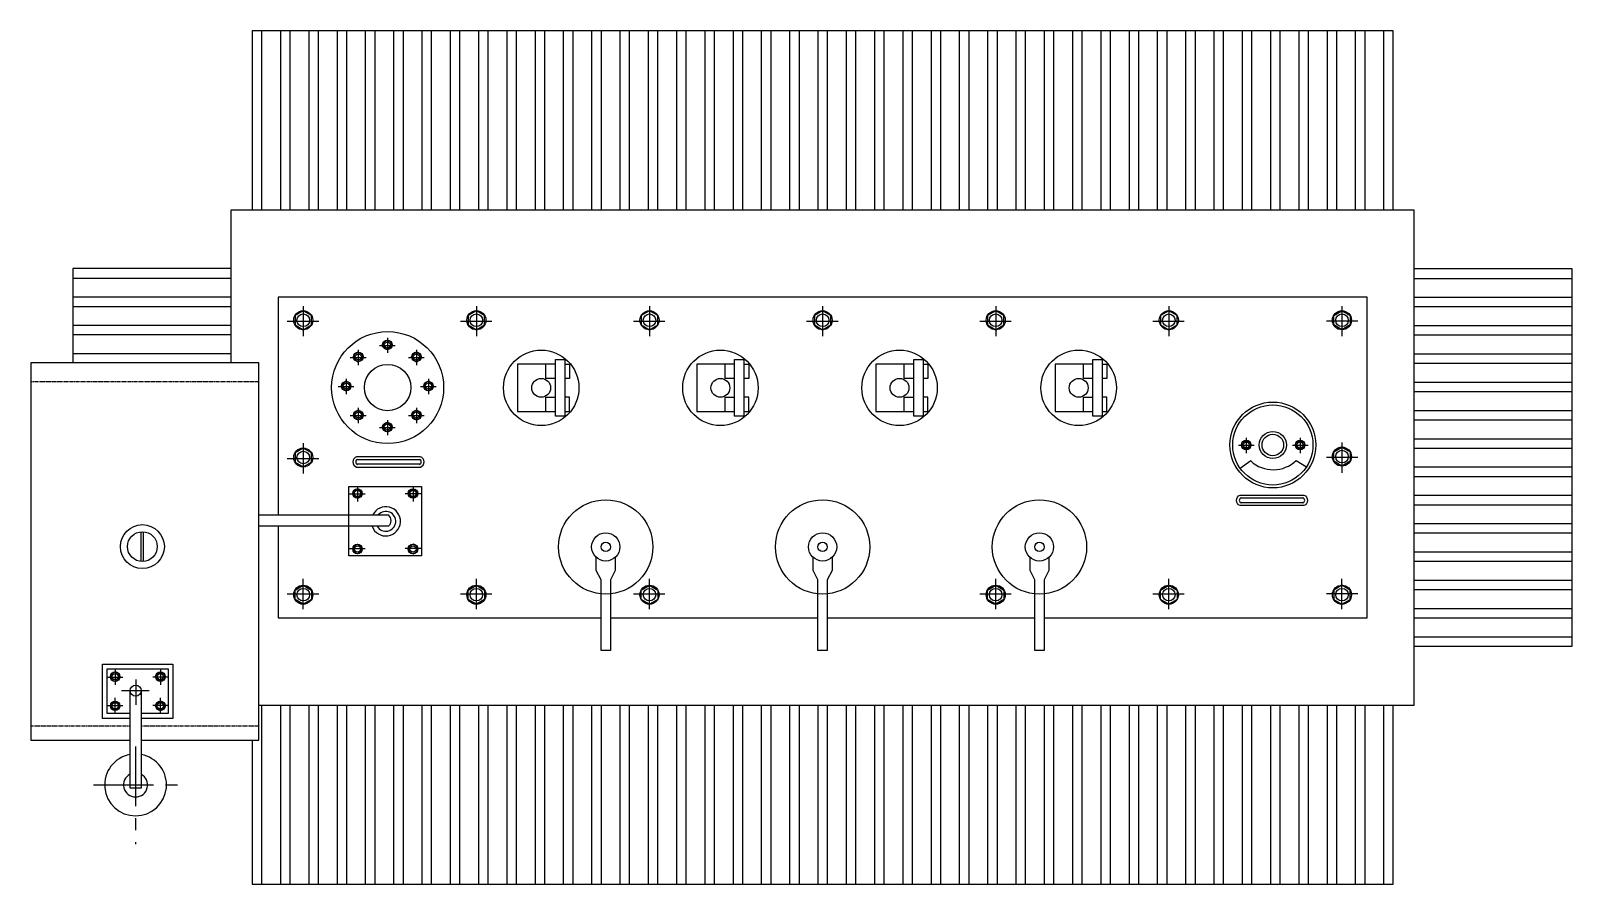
# Model space of a CAD drawing. Header units: millimetres. Extents: x 20927 to 53748, y 38421 to 54891.
# Drawn here: x 40364 to 41998, y 53469 to 54374 of the extents above; entities that cross this region are included whole.
import ezdxf

# ---------------------------------------------------------------- set-up
doc = ezdxf.new("R2010")
doc.units = ezdxf.units.MM
doc.linetypes.add('CENTERX2', pattern=[101.6, 63.5, -12.7, 12.7, -12.7])
doc.linetypes.add('DASHEDX2', pattern=[1.5, 1, -0.5])
doc.layers.add('Btrans.', color=2, linetype='Continuous')
doc.layers.add('HIGHT', color=8, linetype='Continuous')

msp = doc.modelspace()

# ---------------------------------------------------------------- linework, layer by layer
at = {"layer": 'Btrans.'}
for points in [[(41808.5, 54184.3), (41808.5, 54374.3), (40598.5, 54374.3), (40598.5, 54184.3)], [(40605.6, 53659.3), (41831, 53659.3), (41831, 54184.3), (40576, 54184.3), (40576, 54022.1)], [(40576, 54122.1), (40408.5, 54122.1), (40408.5, 54022.1)], [(41831, 53721.8), (41998.5, 53721.8), (41998.5, 54121.8), (41831, 54121.8)], [(41438.5, 53751.8), (41781, 53751.8), (41781, 54091.8), (40626, 54091.8), (40626, 53860.9)], [(40626, 53848.9), (40626, 53751.8), (40968.5, 53751.8)], [(40978.5, 53751.8), (41198.5, 53751.8)], [(41208.5, 53751.8), (41428.5, 53751.8)], [(40598.5, 53622.1), (40598.5, 53469.3), (41808.5, 53469.3), (41808.5, 53659.3)]]:
    msp.add_lwpolyline(points, dxfattribs=at)
at = {"layer": 'HIGHT'}
for p, q in [((40608.5, 54374.3), (40608.5, 54184.3)), ((40628.5, 54374.3), (40628.5, 54184.3)), ((40638.5, 54374.3), (40638.5, 54184.3)), ((40658.5, 54374.3), (40658.5, 54184.3)), ((40668.5, 54374.3), (40668.5, 54184.3)), ((40688.5, 54374.3), (40688.5, 54184.3)), ((40698.5, 54374.3), (40698.5, 54184.3)), ((40718.5, 54374.3), (40718.5, 54184.3)), ((40728.5, 54374.3), (40728.5, 54184.3)), ((40748.5, 54374.3), (40748.5, 54184.3)), ((40758.5, 54374.3), (40758.5, 54184.3)), ((40778.5, 54374.3), (40778.5, 54184.3)), ((40788.5, 54374.3), (40788.5, 54184.3)), ((40808.5, 54374.3), (40808.5, 54184.3)), ((40818.5, 54374.3), (40818.5, 54184.3)), ((40838.5, 54374.3), (40838.5, 54184.3)), ((40848.5, 54374.3), (40848.5, 54184.3)), ((40868.5, 54374.3), (40868.5, 54184.3)), ((40878.5, 54374.3), (40878.5, 54184.3)), ((40898.5, 54374.3), (40898.5, 54184.3)), ((40908.5, 54374.3), (40908.5, 54184.3)), ((40928.5, 54374.3), (40928.5, 54184.3)), ((40938.5, 54374.3), (40938.5, 54184.3)), ((40958.5, 54374.3), (40958.5, 54184.3)), ((40968.5, 54374.3), (40968.5, 54184.3)), ((40988.5, 54374.3), (40988.5, 54184.3)), ((40998.5, 54374.3), (40998.5, 54184.3)), ((41018.5, 54374.3), (41018.5, 54184.3)), ((41028.5, 54374.3), (41028.5, 54184.3)), ((41048.5, 54374.3), (41048.5, 54184.3)), ((41058.5, 54374.3), (41058.5, 54184.3)), ((41078.5, 54374.3), (41078.5, 54184.3)), ((41088.5, 54374.3), (41088.5, 54184.3)), ((41108.5, 54374.3), (41108.5, 54184.3)), ((41118.5, 54374.3), (41118.5, 54184.3)), ((41138.5, 54374.3), (41138.5, 54184.3)), ((41148.5, 54374.3), (41148.5, 54184.3)), ((41168.5, 54374.3), (41168.5, 54184.3)), ((41178.5, 54374.3), (41178.5, 54184.3)), ((41198.5, 54374.3), (41198.5, 54184.3)), ((41208.5, 54374.3), (41208.5, 54184.3)), ((41228.5, 54374.3), (41228.5, 54184.3)), ((41238.5, 54374.3), (41238.5, 54184.3)), ((41258.5, 54374.3), (41258.5, 54184.3)), ((41268.5, 54374.3), (41268.5, 54184.3)), ((41288.5, 54374.3), (41288.5, 54184.3)), ((41298.5, 54374.3), (41298.5, 54184.3)), ((41318.5, 54374.3), (41318.5, 54184.3)), ((41328.5, 54374.3), (41328.5, 54184.3)), ((41348.5, 54374.3), (41348.5, 54184.3)), ((41358.5, 54374.3), (41358.5, 54184.3)), ((41378.5, 54374.3), (41378.5, 54184.3)), ((41388.5, 54374.3), (41388.5, 54184.3)), ((41408.5, 54374.3), (41408.5, 54184.3)), ((41418.5, 54374.3), (41418.5, 54184.3)), ((41438.5, 54374.3), (41438.5, 54184.3)), ((41448.5, 54374.3), (41448.5, 54184.3)), ((41468.5, 54374.3), (41468.5, 54184.3)), ((41478.5, 54374.3), (41478.5, 54184.3)), ((41498.5, 54374.3), (41498.5, 54184.3)), ((41508.5, 54374.3), (41508.5, 54184.3)), ((41528.5, 54374.3), (41528.5, 54184.3)), ((41538.5, 54374.3), (41538.5, 54184.3)), ((41558.5, 54374.3), (41558.5, 54184.3)), ((41568.5, 54374.3), (41568.5, 54184.3)), ((41588.5, 54374.3), (41588.5, 54184.3)), ((41598.5, 54374.3), (41598.5, 54184.3)), ((41618.5, 54374.3), (41618.5, 54184.3)), ((41628.5, 54374.3), (41628.5, 54184.3)), ((41648.5, 54374.3), (41648.5, 54184.3)), ((41658.5, 54374.3), (41658.5, 54184.3)), ((41678.5, 54374.3), (41678.5, 54184.3)), ((41688.5, 54374.3), (41688.5, 54184.3)), ((41708.5, 54374.3), (41708.5, 54184.3)), ((41718.5, 54374.3), (41718.5, 54184.3)), ((41738.5, 54374.3), (41738.5, 54184.3)), ((41748.5, 54374.3), (41748.5, 54184.3)), ((41768.5, 54374.3), (41768.5, 54184.3)), ((41778.5, 54374.3), (41778.5, 54184.3)), ((41798.5, 54374.3), (41798.5, 54184.3)), ((40408.5, 54112.1), (40576, 54112.1)), ((41831, 54111.8), (41998.5, 54111.8)), ((40408.5, 54092.1), (40576, 54092.1)), ((40408.5, 54082.1), (40576, 54082.1)), ((41831, 54091.8), (41998.5, 54091.8)), ((41831, 54081.8), (41998.5, 54081.8)), ((40408.5, 54062.1), (40576, 54062.1)), ((41831, 54061.8), (41998.5, 54061.8)), ((40408.5, 54052.1), (40576, 54052.1)), ((41831, 54051.8), (41998.5, 54051.8)), ((40408.5, 54032.1), (40576, 54032.1)), ((41831, 54031.8), (41998.5, 54031.8)), ((41831, 54021.8), (41998.5, 54021.8)), ((41831, 54001.8), (41998.5, 54001.8)), ((41831, 53991.8), (41998.5, 53991.8)), ((41831, 53971.8), (41998.5, 53971.8)), ((41831, 53961.8), (41998.5, 53961.8)), ((41831, 53941.8), (41998.5, 53941.8)), ((41831, 53931.8), (41998.5, 53931.8)), ((40709.2, 53919.7), (40777, 53919.7)), ((40777, 53914.7), (40709.2, 53914.7)), ((41657.5, 53918.2), (41646.5, 53910.3)), ((41831, 53911.8), (41998.5, 53911.8)), ((41831, 53901.8), (41998.5, 53901.8)), ((41831, 53881.8), (41998.5, 53881.8)), ((41646.2, 53878.9), (41714, 53878.9)), ((41714, 53873.9), (41646.2, 53873.9)), ((41831, 53871.8), (41998.5, 53871.8)), ((40605.6, 53860.9), (40743, 53860.9)), ((41831, 53851.8), (41998.5, 53851.8)), ((40480.5, 53843), (40480.5, 53811.5)), ((40483, 53843.1), (40483, 53811.5)), ((41831, 53841.8), (41998.5, 53841.8)), ((41831, 53821.8), (41998.5, 53821.8)), ((41831, 53811.8), (41998.5, 53811.8)), ((41831, 53791.8), (41998.5, 53791.8)), ((41831, 53781.8), (41998.5, 53781.8)), ((41831, 53761.8), (41998.5, 53761.8)), ((41831, 53751.8), (41998.5, 53751.8)), ((41831, 53731.8), (41998.5, 53731.8)), ((40608.5, 53659.3), (40608.5, 53469.3)), ((40628.5, 53659.3), (40628.5, 53469.3)), ((40638.5, 53659.3), (40638.5, 53469.3)), ((40658.5, 53659.3), (40658.5, 53469.3)), ((40668.5, 53659.3), (40668.5, 53469.3)), ((40688.5, 53659.3), (40688.5, 53469.3)), ((40698.5, 53659.3), (40698.5, 53469.3)), ((40718.5, 53659.3), (40718.5, 53469.3)), ((40728.5, 53659.3), (40728.5, 53469.3)), ((40748.5, 53659.3), (40748.5, 53469.3)), ((40758.5, 53659.3), (40758.5, 53469.3)), ((40778.5, 53659.3), (40778.5, 53469.3)), ((40788.5, 53659.3), (40788.5, 53469.3)), ((40808.5, 53659.3), (40808.5, 53469.3)), ((40818.5, 53659.3), (40818.5, 53469.3)), ((40838.5, 53659.3), (40838.5, 53469.3)), ((40848.5, 53659.3), (40848.5, 53469.3)), ((40868.5, 53659.3), (40868.5, 53469.3)), ((40878.5, 53659.3), (40878.5, 53469.3)), ((40898.5, 53659.3), (40898.5, 53469.3)), ((40908.5, 53659.3), (40908.5, 53469.3)), ((40928.5, 53659.3), (40928.5, 53469.3)), ((40938.5, 53659.3), (40938.5, 53469.3)), ((40958.5, 53659.3), (40958.5, 53469.3)), ((40968.5, 53659.3), (40968.5, 53469.3)), ((40988.5, 53659.3), (40988.5, 53469.3)), ((40998.5, 53659.3), (40998.5, 53469.3)), ((41018.5, 53659.3), (41018.5, 53469.3)), ((41028.5, 53659.3), (41028.5, 53469.3)), ((41048.5, 53659.3), (41048.5, 53469.3)), ((41058.5, 53659.3), (41058.5, 53469.3)), ((41078.5, 53659.3), (41078.5, 53469.3)), ((41088.5, 53659.3), (41088.5, 53469.3)), ((41108.5, 53659.3), (41108.5, 53469.3)), ((41118.5, 53659.3), (41118.5, 53469.3)), ((41138.5, 53659.3), (41138.5, 53469.3)), ((41148.5, 53659.3), (41148.5, 53469.3)), ((41168.5, 53659.3), (41168.5, 53469.3)), ((41178.5, 53659.3), (41178.5, 53469.3)), ((41198.5, 53659.3), (41198.5, 53469.3)), ((41208.5, 53659.3), (41208.5, 53469.3)), ((41228.5, 53659.3), (41228.5, 53469.3)), ((41238.5, 53659.3), (41238.5, 53469.3)), ((41258.5, 53659.3), (41258.5, 53469.3)), ((41268.5, 53659.3), (41268.5, 53469.3)), ((41288.5, 53659.3), (41288.5, 53469.3)), ((41298.5, 53659.3), (41298.5, 53469.3)), ((41318.5, 53659.3), (41318.5, 53469.3)), ((41328.5, 53659.3), (41328.5, 53469.3)), ((41348.5, 53659.3), (41348.5, 53469.3)), ((41358.5, 53659.3), (41358.5, 53469.3)), ((41378.5, 53659.3), (41378.5, 53469.3)), ((41388.5, 53659.3), (41388.5, 53469.3)), ((41408.5, 53659.3), (41408.5, 53469.3)), ((41418.5, 53659.3), (41418.5, 53469.3)), ((41438.5, 53659.3), (41438.5, 53469.3)), ((41448.5, 53659.3), (41448.5, 53469.3)), ((41468.5, 53659.3), (41468.5, 53469.3)), ((41478.5, 53659.3), (41478.5, 53469.3)), ((41498.5, 53659.3), (41498.5, 53469.3)), ((41508.5, 53659.3), (41508.5, 53469.3)), ((41528.5, 53659.3), (41528.5, 53469.3)), ((41538.5, 53659.3), (41538.5, 53469.3)), ((41558.5, 53659.3), (41558.5, 53469.3)), ((41568.5, 53659.3), (41568.5, 53469.3)), ((41588.5, 53659.3), (41588.5, 53469.3)), ((41598.5, 53659.3), (41598.5, 53469.3)), ((41618.5, 53659.3), (41618.5, 53469.3)), ((41628.5, 53659.3), (41628.5, 53469.3)), ((41648.5, 53659.3), (41648.5, 53469.3)), ((41658.5, 53659.3), (41658.5, 53469.3)), ((41678.5, 53659.3), (41678.5, 53469.3)), ((41688.5, 53659.3), (41688.5, 53469.3)), ((41708.5, 53659.3), (41708.5, 53469.3)), ((41718.5, 53659.3), (41718.5, 53469.3)), ((41738.5, 53659.3), (41738.5, 53469.3)), ((41748.5, 53659.3), (41748.5, 53469.3)), ((41768.5, 53659.3), (41768.5, 53469.3)), ((41778.5, 53659.3), (41778.5, 53469.3)), ((41798.5, 53659.3), (41798.5, 53469.3))]:
    msp.add_line(p, q, dxfattribs=at)
at = {"layer": 'HIGHT', "linetype": 'CENTERX2'}
for p, q in [((40652.7, 54082.5), (40652.7, 54050.4)), ((40836.3, 54082.5), (40836.3, 54050.4)), ((41019.9, 54082.5), (41019.9, 54050.4)), ((41203.5, 54082.5), (41203.5, 54050.4)), ((41387.1, 54082.5), (41387.1, 54050.4)), ((41570.7, 54082.5), (41570.7, 54050.4)), ((41754.3, 54082.5), (41754.3, 54050.4)), ((40635.7, 54066.4), (40669.1, 54066.4)), ((40819.3, 54066.4), (40852.7, 54066.4)), ((41002.9, 54066.4), (41036.3, 54066.4)), ((41186.5, 54066.4), (41219.9, 54066.4)), ((41370.1, 54066.4), (41403.5, 54066.4)), ((41553.7, 54066.4), (41587, 54066.4)), ((41771.2, 54066.4), (41737.9, 54066.4)), ((40741.9, 54048.8), (40741.9, 54032.7)), ((40702.6, 54028), (40719.3, 54028)), ((40711.1, 54036), (40711.1, 54019.9)), ((40733.4, 54040.7), (40750.1, 54040.7)), ((40764.2, 54028), (40780.9, 54028)), ((40772.7, 54036), (40772.7, 54019.9)), ((40689.8, 53997.2), (40706.5, 53997.2)), ((40698.3, 54005.2), (40698.3, 53989.1)), ((40777, 53997.2), (40793.7, 53997.2)), ((40785.5, 54005.2), (40785.5, 53989.1)), ((40702.6, 53966.3), (40719.3, 53966.3)), ((40711.1, 53974.4), (40711.1, 53958.3)), ((40741.9, 53961.6), (40741.9, 53945.5)), ((40764.2, 53966.3), (40780.9, 53966.3)), ((40772.7, 53974.4), (40772.7, 53958.3)), ((40733.4, 53953.6), (40750.1, 53953.6)), ((40652.7, 53936.9), (40652.7, 53904.8)), ((41661.3, 53934.6), (41644.6, 53934.6)), ((41652.8, 53942.7), (41652.8, 53926.6)), ((41718.4, 53934.6), (41701.7, 53934.6)), ((41709.9, 53942.7), (41709.9, 53926.6)), ((41754.3, 53937.9), (41754.3, 53905.7)), ((40635.7, 53920.9), (40669.1, 53920.9)), ((41771.2, 53921.8), (41737.9, 53921.8)), ((40701.7, 53883.2), (40718.4, 53883.2)), ((40710.2, 53891.2), (40710.2, 53875.1)), ((40777.6, 53883.2), (40760.9, 53883.2)), ((40769.1, 53891.2), (40769.1, 53875.1)), ((40701.7, 53825.3), (40718.4, 53825.3)), ((40777.6, 53825.3), (40760.9, 53825.3)), ((40652.7, 53761.1), (40652.7, 53793.3)), ((40836.3, 53761.1), (40836.3, 53793.3)), ((41019.9, 53761.1), (41019.9, 53793.3)), ((41387.1, 53761.1), (41387.1, 53793.3)), ((41570.7, 53761.1), (41570.7, 53793.3)), ((41754.3, 53761.1), (41754.3, 53793.3)), ((40635.7, 53777.2), (40669.1, 53777.2)), ((40819.3, 53777.2), (40852.7, 53777.2)), ((41002.9, 53777.2), (41036.3, 53777.2)), ((41370.1, 53777.2), (41403.5, 53777.2)), ((41553.7, 53777.2), (41587, 53777.2)), ((41771.2, 53777.2), (41737.9, 53777.2)), ((40444.7, 53688.9), (40461.3, 53688.9)), ((40453.2, 53696.9), (40453.2, 53680.8)), ((40475, 53686.3), (40475, 53659.7)), ((40509.7, 53688.9), (40493, 53688.9)), ((40501.2, 53696.9), (40501.2, 53680.8)), ((40459.8, 53674.6), (40489.4, 53674.6)), ((40444.7, 53658.9), (40461.3, 53658.9)), ((40453.2, 53650.9), (40453.2, 53667)), ((40509.7, 53658.9), (40493, 53658.9)), ((40501.2, 53650.9), (40501.2, 53667)), ((40474.9, 53615.4), (40474.9, 53511.6)), ((40430.3, 53574.6), (40519.9, 53574.6))]:
    msp.add_line(p, q, dxfattribs=at)
at = {"layer": 'HIGHT', "linetype": 'DASHEDX2'}
for p, q in [((40605.6, 54002.1), (40363.8, 54002.1)), ((40363.8, 53637.1), (40469, 53637.1)), ((40480.9, 53637.1), (40605.6, 53637.1))]:
    msp.add_line(p, q, dxfattribs=at)
at = {"layer": 'HIGHT'}
for points in [[(40652.7, 54057.3), (40661.4, 54062.4), (40661.4, 54072.4), (40652.7, 54077.5), (40644, 54072.4), (40644, 54062.4)], [(40836.3, 54057.3), (40845, 54062.4), (40845, 54072.4), (40836.3, 54077.5), (40827.6, 54072.4), (40827.6, 54062.4)], [(41019.9, 54057.3), (41028.6, 54062.4), (41028.6, 54072.4), (41019.9, 54077.5), (41011.2, 54072.4), (41011.2, 54062.4)], [(41203.5, 54057.3), (41212.2, 54062.4), (41212.2, 54072.4), (41203.5, 54077.5), (41194.8, 54072.4), (41194.8, 54062.4)], [(41387.1, 54057.3), (41395.8, 54062.4), (41395.8, 54072.4), (41387.1, 54077.5), (41378.4, 54072.4), (41378.4, 54062.4)], [(41570.7, 54057.3), (41579.4, 54062.4), (41579.4, 54072.4), (41570.7, 54077.5), (41562, 54072.4), (41562, 54062.4)], [(41754.3, 54057.3), (41745.6, 54062.4), (41745.6, 54072.4), (41754.3, 54077.5), (41763, 54072.4), (41763, 54062.4)], [(40741.9, 54036.2), (40746.3, 54038.7), (40746.3, 54043.7), (40741.9, 54046.2), (40737.5, 54043.7), (40737.5, 54038.7)], [(40711.1, 54023.4), (40715.4, 54025.9), (40715.4, 54031), (40711.1, 54033.5), (40706.7, 54031), (40706.7, 54025.9)], [(40772.7, 54023.4), (40777.1, 54025.9), (40777.1, 54031), (40772.7, 54033.5), (40768.4, 54031), (40768.4, 54025.9)], [(40930.1, 53965.7), (40920.1, 53965.7), (40920.1, 54025.7), (40930.1, 54025.7)], [(41120.1, 53965.7), (41110.1, 53965.7), (41110.1, 54025.7), (41120.1, 54025.7)], [(41300.1, 54025.7), (41310.1, 54025.7), (41310.1, 53965.7), (41300.1, 53965.7)], [(41500.1, 53965.7), (41490.1, 53965.7), (41490.1, 54025.7), (41500.1, 54025.7)], [(40698.3, 53992.6), (40702.7, 53995.1), (40702.7, 54000.2), (40698.3, 54002.7), (40694, 54000.2), (40694, 53995.1)], [(40785.5, 53992.6), (40789.8, 53995.1), (40789.8, 54000.2), (40785.5, 54002.7), (40781.1, 54000.2), (40781.1, 53995.1)], [(40711.1, 53961.8), (40715.4, 53964.3), (40715.4, 53969.3), (40711.1, 53971.9), (40706.7, 53969.3), (40706.7, 53964.3)], [(40772.7, 53961.8), (40777.1, 53964.3), (40777.1, 53969.3), (40772.7, 53971.9), (40768.4, 53969.3), (40768.4, 53964.3)], [(40741.9, 53949), (40746.3, 53951.5), (40746.3, 53956.6), (40741.9, 53959.1), (40737.5, 53956.6), (40737.5, 53951.5)], [(40652.7, 53911.8), (40661.4, 53916.8), (40661.4, 53926.9), (40652.7, 53931.9), (40644, 53926.9), (40644, 53916.8)], [(41652.8, 53930.1), (41648.4, 53932.6), (41648.4, 53937.6), (41652.8, 53940.1), (41657.1, 53937.6), (41657.1, 53932.6)], [(41709.9, 53930.1), (41705.6, 53932.6), (41705.6, 53937.6), (41709.9, 53940.1), (41714.3, 53937.6), (41714.3, 53932.6)], [(41754.3, 53912.7), (41745.6, 53917.8), (41745.6, 53927.8), (41754.3, 53932.9), (41763, 53927.8), (41763, 53917.8)], [(40701.2, 53891), (40778.1, 53891), (40778.1, 53817.4), (40701.2, 53817.4)], [(40710.2, 53878.6), (40714.6, 53881.1), (40714.6, 53886.2), (40710.2, 53888.7), (40705.8, 53886.2), (40705.8, 53881.1)], [(40769.1, 53878.6), (40764.7, 53881.1), (40764.7, 53886.2), (40769.1, 53888.7), (40773.5, 53886.2), (40773.5, 53881.1)], [(40710.2, 53829.8), (40714.6, 53827.3), (40714.6, 53822.3), (40710.2, 53819.8), (40705.8, 53822.3), (40705.8, 53827.3)], [(40769.1, 53829.8), (40764.7, 53827.3), (40764.7, 53822.3), (40769.1, 53819.8), (40773.5, 53822.3), (40773.5, 53827.3)], [(40652.7, 53786.3), (40661.4, 53781.3), (40661.4, 53771.2), (40652.7, 53766.2), (40644, 53771.2), (40644, 53781.3)], [(40836.3, 53786.3), (40845, 53781.3), (40845, 53771.2), (40836.3, 53766.2), (40827.6, 53771.2), (40827.6, 53781.3)], [(41019.9, 53786.3), (41028.6, 53781.3), (41028.6, 53771.2), (41019.9, 53766.2), (41011.2, 53771.2), (41011.2, 53781.3)], [(41387.1, 53786.3), (41395.8, 53781.3), (41395.8, 53771.2), (41387.1, 53766.2), (41378.4, 53771.2), (41378.4, 53781.3)], [(41570.7, 53786.3), (41579.4, 53781.3), (41579.4, 53771.2), (41570.7, 53766.2), (41562, 53771.2), (41562, 53781.3)], [(41754.3, 53786.3), (41745.6, 53781.3), (41745.6, 53771.2), (41754.3, 53766.2), (41763, 53771.2), (41763, 53781.3)], [(40453.2, 53684.3), (40457.5, 53686.8), (40457.5, 53691.9), (40453.2, 53694.4), (40448.8, 53691.9), (40448.8, 53686.8)], [(40501.2, 53684.3), (40496.9, 53686.8), (40496.9, 53691.9), (40501.2, 53694.4), (40505.6, 53691.9), (40505.6, 53686.8)], [(40453.2, 53663.5), (40457.5, 53661), (40457.5, 53655.9), (40453.2, 53653.4), (40448.8, 53655.9), (40448.8, 53661)], [(40501.2, 53663.5), (40496.9, 53661), (40496.9, 53655.9), (40501.2, 53653.4), (40505.6, 53655.9), (40505.6, 53661)]]:
    msp.add_lwpolyline(points, close=True, dxfattribs=at)
for points in [[(40480.9, 53622.1), (40605.6, 53622.1), (40605.6, 54022.1), (40363.8, 54022.1), (40363.8, 53622.1), (40469, 53622.1)], [(40920.1, 54020.7), (40880.1, 54020.7), (40880.1, 53970.7), (40920.1, 53970.7)], [(40920.1, 54005.7), (40910.1, 54005.7), (40910.1, 54020.7)], [(40930.1, 54020.7), (40935.1, 54020.7), (40935.1, 54005.7), (40930.1, 54005.7)], [(41110.1, 54020.7), (41070.1, 54020.7), (41070.1, 53970.7), (41110.1, 53970.7)], [(41110.1, 54005.7), (41100.1, 54005.7), (41100.1, 54020.7)], [(41120.1, 54020.7), (41125.1, 54020.7), (41125.1, 54005.7), (41120.1, 54005.7)], [(41300.1, 54020.7), (41260.1, 54020.7), (41260.1, 53970.7), (41300.1, 53970.7)], [(41300.1, 54005.7), (41290.1, 54005.7), (41290.1, 54020.7)], [(41310.1, 54020.7), (41315.1, 54020.7), (41315.1, 54005.7), (41310.1, 54005.7)], [(41490.1, 54020.7), (41450.1, 54020.7), (41450.1, 53970.7), (41490.1, 53970.7)], [(41490.1, 54005.7), (41480.1, 54005.7), (41480.1, 54020.7)], [(41500.1, 54020.7), (41505.1, 54020.7), (41505.1, 54005.7), (41500.1, 54005.7)], [(40910.1, 53970.7), (40910.1, 53985.7), (40920.1, 53985.7)], [(40930.1, 53970.7), (40935.1, 53970.7), (40935.1, 53985.7), (40930.1, 53985.7)], [(41100.1, 53970.7), (41100.1, 53985.7), (41110.1, 53985.7)], [(41120.1, 53970.7), (41125.1, 53970.7), (41125.1, 53985.7), (41120.1, 53985.7)], [(41290.1, 53970.7), (41290.1, 53985.7), (41300.1, 53985.7)], [(41310.1, 53970.7), (41315.1, 53970.7), (41315.1, 53985.7), (41310.1, 53985.7)], [(41480.1, 53970.7), (41480.1, 53985.7), (41490.1, 53985.7)], [(41500.1, 53970.7), (41505.1, 53970.7), (41505.1, 53985.7), (41500.1, 53985.7)], [(40983.5, 53815.9), (40983.5, 53802), (40978.5, 53792), (40978.5, 53717), (40968.5, 53717), (40968.5, 53792), (40963.5, 53802), (40963.5, 53815.9)], [(41213.5, 53815.9), (41213.5, 53802), (41208.5, 53792), (41208.5, 53717), (41198.5, 53717), (41198.5, 53792), (41193.5, 53802), (41193.5, 53815.9)], [(41443.5, 53815.9), (41443.5, 53802), (41438.5, 53792), (41438.5, 53717), (41428.5, 53717), (41428.5, 53792), (41423.5, 53802), (41423.5, 53815.9)], [(40469, 53645.2), (40439.9, 53645.2), (40439.9, 53702.6), (40514.5, 53702.6), (40514.5, 53645.2), (40480.9, 53645.2)], [(40469, 53650.2), (40444.9, 53650.2), (40444.9, 53697.6), (40509.5, 53697.6), (40509.5, 53650.2), (40480.9, 53650.2)], [(40480.9, 53674.6), (40480.9, 53571.1), (40469, 53571.1), (40469, 53674.6)]]:
    msp.add_lwpolyline(points, dxfattribs=at)
for points in [[(40777, 53911.7, 0.686948), (40777, 53922.7), (40709.2, 53922.7, 0.686948), (40709.2, 53911.7)], [(41714, 53870.9), (41646.2, 53870.9, -0.686948), (41646.2, 53881.9), (41714, 53881.9, -0.686948)]]:
    msp.add_lwpolyline(points, format="xyb", close=True, dxfattribs=at)
for points in [[(41657.5, 53918.2, 0.399758), (41705.9, 53918.8), (41716.6, 53911.8)], [(40742.8, 53860.9, -0.438888), (40743, 53848.9), (40605.6, 53848.9)]]:
    msp.add_lwpolyline(points, format="xyb", dxfattribs=at)
for centre, radius in [((40652.7, 54067.4), 10.1), ((40836.3, 54067.4), 10.1), ((41019.9, 54067.4), 10.1), ((41203.5, 54067.4), 10.1), ((41387.1, 54067.4), 10.1), ((41570.7, 54067.4), 10.1), ((41754.3, 54067.4), 10.1), ((40652.7, 54067.4), 6.64), ((40836.3, 54067.4), 6.64), ((41019.9, 54067.4), 6.64), ((41203.5, 54067.4), 6.64), ((41387.1, 54067.4), 6.64), ((41570.7, 54067.4), 6.64), ((41754.3, 54067.4), 6.64), ((40742.2, 53996), 59.4), ((40741.9, 54041.2), 5.03), ((40741.9, 54041.2), 3.32), ((40711.1, 54028.5), 5.03), ((40711.1, 54028.5), 3.32), ((40772.7, 54028.5), 5.03), ((40772.7, 54028.5), 3.32), ((40905.1, 53995.7), 40), ((41095.1, 53995.7), 40), ((41285.1, 53995.7), 40), ((41475.1, 53995.7), 40), ((40742.2, 53996), 24.6), ((40698.3, 53997.6), 5.03), ((40698.3, 53997.6), 3.32), ((40785.5, 53997.6), 5.03), ((40785.5, 53997.6), 3.32), ((40905.1, 53995.7), 10), ((41095.1, 53995.7), 10), ((41285.1, 53995.7), 10), ((41475.1, 53995.7), 10), ((41681, 53935.1), 45.5), ((40711.1, 53966.8), 5.03), ((40711.1, 53966.8), 3.32), ((40772.7, 53966.8), 5.03), ((40772.7, 53966.8), 3.32), ((41681, 53935.1), 42.5), ((40741.9, 53954.1), 5.03), ((40741.9, 53954.1), 3.32), ((41681, 53935.1), 14.4), ((41681, 53935.1), 11.4), ((40652.7, 53921.8), 10.1), ((41652.8, 53935.1), 5.03), ((41652.8, 53935.1), 3.32), ((41709.9, 53935.1), 5.03), ((41709.9, 53935.1), 3.32), ((41754.3, 53922.8), 10.1), ((41754.3, 53922.8), 6.64), ((40652.7, 53921.8), 6.64), ((40710.2, 53883.7), 5.03), ((40710.2, 53883.7), 3.32), ((40769.1, 53883.7), 5.03), ((40769.1, 53883.7), 3.32), ((40973.5, 53827), 50), ((41203.5, 53827), 50), ((41433.5, 53827), 50), ((40482.1, 53827.3), 23.3), ((40482.1, 53827.3), 15.8), ((40973.5, 53827), 15), ((40973.5, 53827), 5), ((41203.5, 53827), 15), ((41203.5, 53827), 5), ((41433.5, 53827), 15), ((41433.5, 53827), 5), ((40710.2, 53824.8), 5.03), ((40710.2, 53824.8), 3.32), ((40769.1, 53824.8), 5.03), ((40769.1, 53824.8), 3.32), ((40652.7, 53776.3), 10.1), ((40652.7, 53776.3), 6.64), ((40836.3, 53776.3), 10.1), ((40836.3, 53776.3), 6.64), ((41019.9, 53776.3), 10.1), ((41019.9, 53776.3), 6.64), ((41387.1, 53776.3), 10.1), ((41387.1, 53776.3), 6.64), ((41570.7, 53776.3), 10.1), ((41570.7, 53776.3), 6.64), ((41754.3, 53776.3), 10.1), ((41754.3, 53776.3), 6.64), ((40453.2, 53689.4), 5.03), ((40453.2, 53689.4), 3.32), ((40501.2, 53689.4), 5.03), ((40501.2, 53689.4), 3.32), ((40475, 53674.6), 5.88), ((40453.2, 53658.5), 5.03), ((40453.2, 53658.5), 3.32), ((40501.2, 53658.5), 5.03), ((40501.2, 53658.5), 3.32)]:
    msp.add_circle(centre, radius, dxfattribs=at)
for centre, radius, start, end in [((40711.3, 53917.2), 2.9, 111.0259, 248.9741), ((40774.9, 53917.2), 2.9, 291.0259, 68.9741), ((40740.3, 53854.1), 15.5, 199.8516, 153.9998), ((40740.3, 53854.1), 10.5, 210.1125, 139.6355), ((41648.3, 53876.4), 2.9, 111.0259, 248.9741), ((41711.9, 53876.4), 2.9, 291.0259, 68.9741), ((40474.9, 53574.6), 32.8, 100.4908, 79.5277), ((40474.9, 53574.6), 12.8, 117.8642, 62.1886)]:
    msp.add_arc(centre, radius, start, end, dxfattribs=at)

doc.saveas('drawing.dxf')
